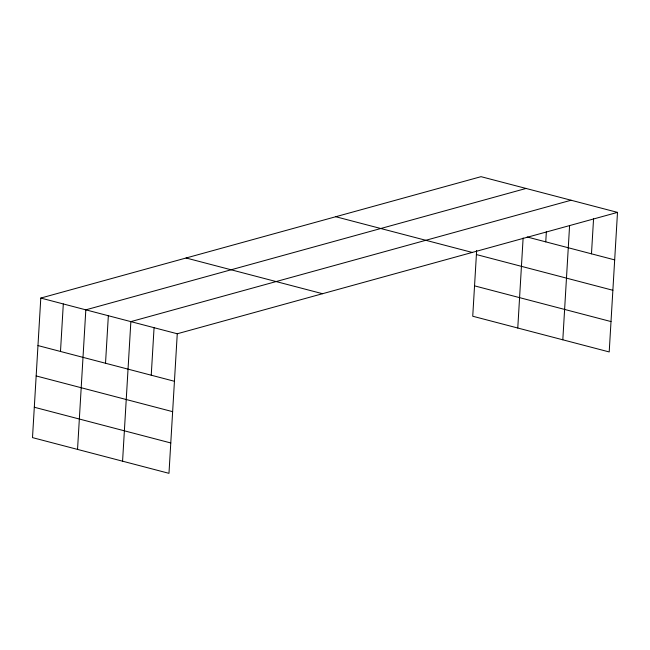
<?xml version="1.0" encoding="UTF-8"?>
<svg xmlns="http://www.w3.org/2000/svg" width="650" height="650" viewBox="0 0 650 650"><rect width="100%" height="100%" fill="white"/><g stroke="black" fill="none" stroke-linecap="round" stroke-linejoin="round"><path stroke-width="0.97" d="M617.5 212.379L481.024 176.67L40.796 298.058L32.5 437.621L168.976 473.33L177.263 333.767L617.5 212.379L609.204 351.942L472.737 316.233L476.645 250.51M60.491 351.463L63.31 303.948M77.537 449.41L85.824 309.839L526.061 188.451M105.519 363.244L108.347 315.729M122.574 461.191L130.861 321.62L571.098 200.232M151.239 375.213L154.066 327.697M517.774 328.023L523.12 237.989M545.756 241.857L546.358 231.749M562.811 339.804L569.595 225.509M591.476 253.825L593.58 218.441M527.158 236.99L614.681 259.894M335.749 216.726L472.225 252.436M476.401 254.556L612.869 290.274M474.541 285.854L611.016 321.571M186.071 257.993L322.538 293.711M40.796 298.058L177.263 333.767M37.968 345.572L174.444 381.282M36.164 375.944L172.632 411.661M34.304 407.241L170.779 442.959"/></g></svg>
